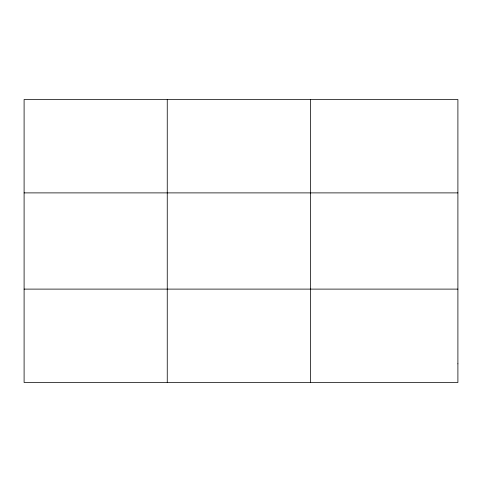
<?xml version="1.0" encoding="UTF-8"?>
<svg xmlns="http://www.w3.org/2000/svg" width="482" height="482" viewBox="0 0 482 482"><rect width="100%" height="100%" fill="white"/><g stroke="black" fill="none" stroke-linecap="round" stroke-linejoin="round"><path stroke-width="0.72" d="M167.254 99.509L167.254 382.491M310.408 99.509L310.408 382.491M24.1 192.89L457.9 192.89M24.1 289.11L457.9 289.11M457.9 363.814L457.9 382.491L24.1 382.491L24.1 99.509L457.9 99.509L457.9 363.814"/></g></svg>
